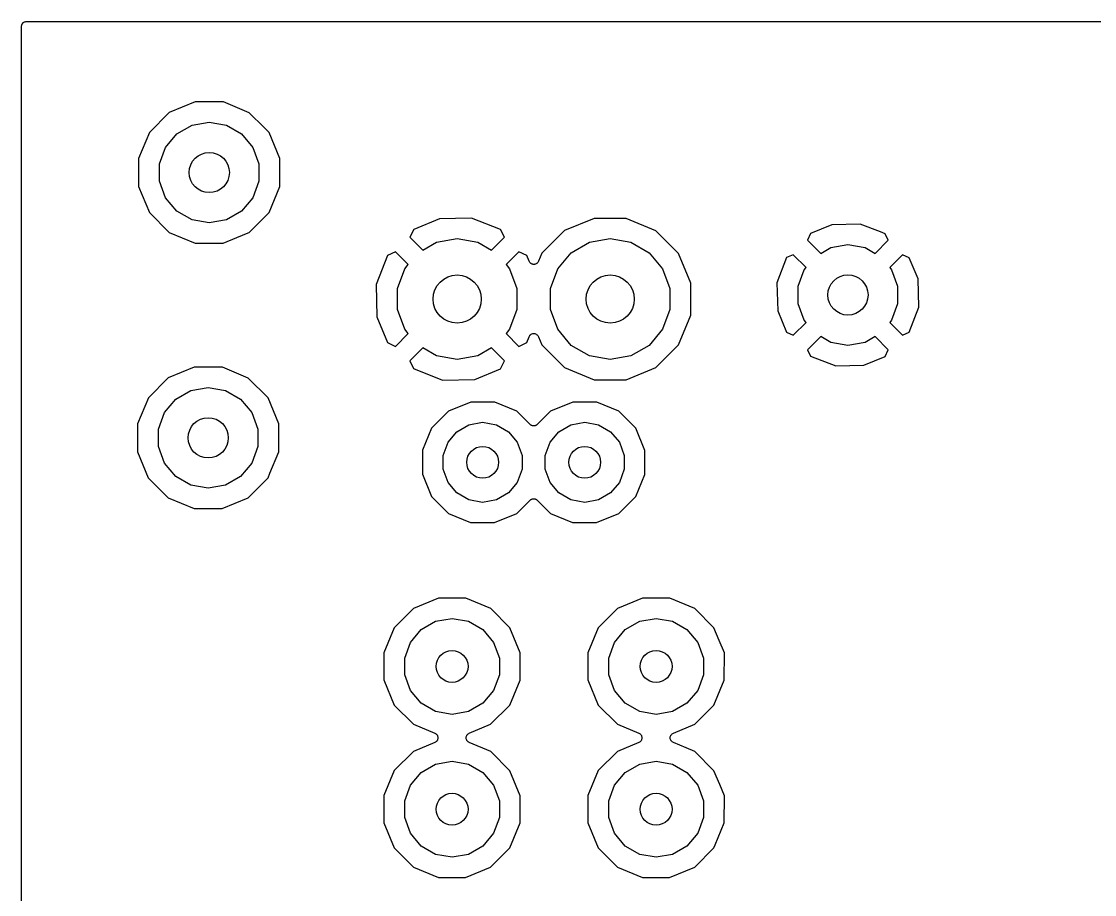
# Model space of a CAD drawing. Extents: x 74 to 224, y -146 to -46.
# Drawn here: x 175.46 to 202.18, y -67.91 to -46.18 of the extents above; entities that cross this region are included whole.
import ezdxf

# ---------------------------------------------------------------- set-up
doc = ezdxf.new("R2010")
doc.units = 0
doc.header["$MEASUREMENT"] = 0
doc.layers.add('BLACK', color=7, linetype='CONTINUOUS')

msp = doc.modelspace()

# ---------------------------------------------------------------- linework, layer by layer
at = {"layer": 'Black'}
for p, q in [((175.492, -46.2214), (175.5, -46.2142)), ((175.5, -46.2142), (175.507, -46.2057)), ((175.507, -46.2057), (175.517, -46.2002)), ((175.517, -46.2002), (175.525, -46.193)), ((175.525, -46.193), (175.536, -46.1892)), ((175.536, -46.1892), (175.546, -46.1837)), ((175.546, -46.1837), (175.557, -46.1817)), ((175.557, -46.1817), (175.567, -46.1779)), ((175.567, -46.1779), (175.578, -46.1779)), ((175.578, -46.1779), (175.589, -46.176)), ((175.589, -46.176), (203.966, -46.176)), ((175.462, -46.303), (175.464, -46.2921)), ((175.462, -50.3096), (175.462, -46.303)), ((175.464, -46.2809), (175.468, -46.2705)), ((175.464, -46.2921), (175.464, -46.2809)), ((175.468, -46.2705), (175.47, -46.2596)), ((175.47, -46.2596), (175.475, -46.2499)), ((175.475, -46.2499), (175.479, -46.2395)), ((175.479, -46.2395), (175.486, -46.231)), ((175.486, -46.231), (175.492, -46.2214)), ((179.789, -48.1784), (179.142, -48.4454)), ((180.488, -48.179), (179.789, -48.1784)), ((181.134, -48.4472), (180.488, -48.179)), ((179.142, -48.4454), (178.648, -48.9395)), ((181.505, -48.8192), (181.134, -48.4472)), ((179.33, -48.9754), (179.708, -48.7576)), ((179.708, -48.7576), (180.137, -48.6819)), ((180.137, -48.6819), (180.566, -48.7576)), ((180.566, -48.7576), (180.943, -48.9754)), ((181.628, -48.9421), (181.505, -48.8192)), ((178.648, -48.9395), (178.379, -49.5852)), ((179.05, -49.3092), (179.33, -48.9754)), ((180.943, -48.9754), (181.223, -49.3092)), ((181.895, -49.5883), (181.628, -48.9421)), ((178.901, -49.7186), (179.05, -49.3092)), ((181.223, -49.3092), (181.372, -49.7186)), ((178.379, -49.5852), (178.379, -50.2845)), ((181.894, -50.2876), (181.895, -49.5883)), ((178.901, -50.1542), (178.901, -49.7186)), ((181.372, -49.7186), (181.372, -50.1542)), ((179.05, -50.5636), (178.901, -50.1542)), ((181.372, -50.1542), (181.223, -50.5636)), ((175.462, -52.7022), (175.462, -50.3096)), ((178.379, -50.2845), (178.646, -50.9307)), ((181.626, -50.9333), (181.894, -50.2876)), ((179.33, -50.8974), (179.05, -50.5636)), ((181.223, -50.5636), (180.943, -50.8974)), ((178.646, -50.9307), (179.14, -51.4256)), ((179.708, -51.1152), (179.33, -50.8974)), ((180.943, -50.8974), (180.566, -51.1152)), ((181.131, -51.4274), (181.626, -50.9333)), ((180.137, -51.1909), (179.708, -51.1152)), ((180.566, -51.1152), (180.137, -51.1909)), ((185.87, -51.0862), (185.227, -51.3526)), ((186.67, -51.0709), (185.87, -51.0862)), ((187.392, -51.3538), (186.67, -51.0709)), ((189.721, -51.0778), (188.983, -51.3828)), ((190.52, -51.0785), (189.721, -51.0778)), ((191.258, -51.3848), (190.52, -51.0785)), ((195.639, -51.2368), (195.109, -51.4564)), ((196.339, -51.218), (195.639, -51.2368)), ((196.852, -51.4143), (196.339, -51.218)), ((179.14, -51.4256), (179.786, -51.6938)), ((180.485, -51.6944), (181.065, -51.4547)), ((181.065, -51.4547), (181.131, -51.4274)), ((185.227, -51.3526), (185.129, -51.5471)), ((185.129, -51.5471), (185.451, -51.8691)), ((187.167, -51.8691), (187.489, -51.5471)), ((187.489, -51.5471), (187.392, -51.3538)), ((188.983, -51.3828), (188.418, -51.9471)), ((191.613, -51.741), (191.258, -51.3848)), ((195.109, -51.4564), (195.035, -51.623)), ((196.967, -51.4582), (196.852, -51.4143)), ((197.039, -51.623), (196.967, -51.4582)), ((179.786, -51.6938), (180.485, -51.6944)), ((185.451, -51.8691), (185.794, -51.6712)), ((185.794, -51.6712), (186.309, -51.5804)), ((186.309, -51.5804), (186.824, -51.6712)), ((186.824, -51.6712), (187.167, -51.8691)), ((189.151, -51.9326), (189.604, -51.6712)), ((189.604, -51.6712), (190.119, -51.5804)), ((190.119, -51.5804), (190.634, -51.6712)), ((190.634, -51.6712), (191.087, -51.9326)), ((191.822, -51.9501), (191.613, -51.741)), ((195.035, -51.623), (195.361, -51.9485)), ((195.361, -51.9485), (195.608, -51.8056)), ((195.608, -51.8056), (196.037, -51.7299)), ((196.037, -51.7299), (196.466, -51.8056)), ((196.466, -51.8056), (196.714, -51.9485)), ((196.714, -51.9485), (197.039, -51.623)), ((184.577, -52.0032), (184.294, -52.725)), ((184.77, -51.9063), (184.577, -52.0032)), ((185.093, -52.2289), (184.77, -51.9063)), ((187.848, -51.9063), (187.525, -52.2289)), ((188.042, -52.0038), (187.848, -51.9063)), ((188.101, -52.1451), (188.042, -52.0038)), ((188.418, -51.9471), (188.336, -52.1452)), ((188.815, -52.3332), (189.151, -51.9326)), ((191.087, -51.9326), (191.423, -52.3332)), ((192.127, -52.6884), (191.822, -51.9501)), ((194.511, -52.055), (194.271, -52.6821)), ((194.676, -51.9822), (194.511, -52.055)), ((194.996, -52.3028), (194.676, -51.9822)), ((197.399, -51.9822), (197.078, -52.3028)), ((197.565, -52.0558), (197.399, -51.9822)), ((197.688, -52.3533), (197.565, -52.0558)), ((184.826, -52.8246), (185.005, -52.3332)), ((185.005, -52.3332), (185.093, -52.2289)), ((187.525, -52.2289), (187.613, -52.3332)), ((187.613, -52.3332), (187.792, -52.8246)), ((188.11, -52.1591), (188.101, -52.1451)), ((188.117, -52.1737), (188.11, -52.1591)), ((188.122, -52.1776), (188.117, -52.1737)), ((188.125, -52.1823), (188.122, -52.1776)), ((188.138, -52.1924), (188.125, -52.1823)), ((188.15, -52.2036), (188.138, -52.1924)), ((188.155, -52.2057), (188.15, -52.2036)), ((188.16, -52.2092), (188.155, -52.2057)), ((188.175, -52.2141), (188.16, -52.2092)), ((188.191, -52.2205), (188.175, -52.2141)), ((188.196, -52.2207), (188.191, -52.2205)), ((188.202, -52.2224), (188.196, -52.2207)), ((188.218, -52.2217), (188.202, -52.2224)), ((188.235, -52.2224), (188.218, -52.2217)), ((188.24, -52.2207), (188.235, -52.2224)), ((188.246, -52.2205), (188.24, -52.2207)), ((188.261, -52.2142), (188.246, -52.2205)), ((188.277, -52.2092), (188.261, -52.2142)), ((188.281, -52.2058), (188.277, -52.2092)), ((188.287, -52.2036), (188.281, -52.2058)), ((188.299, -52.1924), (188.287, -52.2036)), ((188.312, -52.1824), (188.299, -52.1924)), ((188.315, -52.1776), (188.312, -52.1824)), ((188.319, -52.1738), (188.315, -52.1776)), ((188.327, -52.1591), (188.319, -52.1738)), ((188.336, -52.1452), (188.327, -52.1591)), ((188.636, -52.8246), (188.815, -52.3332)), ((191.423, -52.3332), (191.602, -52.8246)), ((194.802, -52.7666), (194.951, -52.3572)), ((194.951, -52.3572), (194.996, -52.3028)), ((197.078, -52.3028), (197.124, -52.3572)), ((197.124, -52.3572), (197.273, -52.7666)), ((197.785, -52.5859), (197.688, -52.3533)), ((197.804, -53.2867), (197.785, -52.5859)), ((175.462, -54.5999), (175.462, -52.7022)), ((184.294, -52.725), (184.309, -53.5249)), ((184.826, -53.3474), (184.826, -52.8246)), ((187.792, -52.8246), (187.792, -53.3474)), ((188.636, -53.3474), (188.636, -52.8246)), ((191.602, -52.8246), (191.602, -53.3474)), ((192.127, -53.4871), (192.127, -52.6884)), ((194.271, -52.6821), (194.29, -53.3829)), ((194.802, -53.2022), (194.802, -52.7666)), ((197.273, -52.7666), (197.273, -53.2022)), ((185.005, -53.8388), (184.826, -53.3474)), ((187.792, -53.3474), (187.613, -53.8388)), ((188.815, -53.8388), (188.636, -53.3474)), ((191.602, -53.3474), (191.423, -53.8388)), ((194.29, -53.3829), (194.509, -53.913)), ((194.951, -53.6116), (194.802, -53.2022)), ((197.273, -53.2022), (197.124, -53.6116)), ((197.563, -53.9138), (197.804, -53.2867)), ((184.309, -53.5249), (184.576, -54.1682)), ((191.82, -54.2248), (192.127, -53.4871)), ((194.676, -53.9866), (194.996, -53.666)), ((194.996, -53.666), (194.951, -53.6116)), ((197.124, -53.6116), (197.078, -53.666)), ((197.078, -53.666), (197.399, -53.9866)), ((184.77, -54.2657), (185.093, -53.9431)), ((185.093, -53.9431), (185.005, -53.8388)), ((187.613, -53.8388), (187.525, -53.9431)), ((187.525, -53.9431), (187.848, -54.2657)), ((188.135, -53.9757), (188.148, -53.9637)), ((188.148, -53.9637), (188.152, -53.962)), ((188.152, -53.962), (188.155, -53.9593)), ((188.155, -53.9593), (188.172, -53.9536)), ((188.172, -53.9536), (188.189, -53.9468)), ((188.189, -53.9468), (188.193, -53.9466)), ((188.193, -53.9466), (188.197, -53.9452)), ((188.197, -53.9452), (188.215, -53.9457)), ((188.215, -53.9457), (188.233, -53.9449)), ((188.233, -53.9449), (188.237, -53.9462)), ((188.237, -53.9462), (188.241, -53.9463)), ((188.241, -53.9463), (188.258, -53.9528)), ((188.258, -53.9528), (188.275, -53.9582)), ((188.275, -53.9582), (188.278, -53.9609)), ((188.278, -53.9609), (188.282, -53.9624)), ((188.282, -53.9624), (188.296, -53.9742)), ((189.151, -54.2394), (188.815, -53.8388)), ((191.423, -53.8388), (191.087, -54.2394)), ((194.509, -53.913), (194.676, -53.9866)), ((197.399, -53.9866), (197.563, -53.9138)), ((184.576, -54.1682), (184.77, -54.2657)), ((187.848, -54.2657), (188.041, -54.1688)), ((188.041, -54.1688), (188.098, -54.0245)), ((188.098, -54.0245), (188.107, -54.0092)), ((188.107, -54.0092), (188.115, -53.9934)), ((188.115, -53.9934), (188.118, -53.9905)), ((188.118, -53.9905), (188.121, -53.9868)), ((188.121, -53.9868), (188.135, -53.9757)), ((188.296, -53.9742), (188.31, -53.9851)), ((188.31, -53.9851), (188.312, -53.9887)), ((188.312, -53.9887), (188.315, -53.9916)), ((188.315, -53.9916), (188.324, -54.0073)), ((188.324, -54.0073), (188.333, -54.0223)), ((188.333, -54.0223), (188.416, -54.2219)), ((188.416, -54.2219), (188.98, -54.7872)), ((191.255, -54.7892), (191.817, -54.2276)), ((191.817, -54.2276), (191.82, -54.2248)), ((191.817, -54.2276), (191.817, -54.2276)), ((191.817, -54.2276), (191.817, -54.2276)), ((195.361, -54.0203), (195.035, -54.3458)), ((195.608, -54.1632), (195.361, -54.0203)), ((196.037, -54.2389), (195.608, -54.1632)), ((196.466, -54.1632), (196.037, -54.2389)), ((196.714, -54.0203), (196.466, -54.1632)), ((197.039, -54.3458), (196.714, -54.0203)), ((185.451, -54.3029), (185.129, -54.6249)), ((185.794, -54.5008), (185.451, -54.3029)), ((187.167, -54.3029), (186.824, -54.5008)), ((187.489, -54.6249), (187.167, -54.3029)), ((189.604, -54.5008), (189.151, -54.2394)), ((191.087, -54.2394), (190.634, -54.5008)), ((195.035, -54.3458), (195.108, -54.5106)), ((196.966, -54.5124), (197.039, -54.3458)), ((175.462, -56.9136), (175.462, -54.5999)), ((185.129, -54.6249), (185.226, -54.8182)), ((186.309, -54.5916), (185.794, -54.5008)), ((186.824, -54.5008), (186.309, -54.5916)), ((187.391, -54.8194), (187.489, -54.6249)), ((190.119, -54.5916), (189.604, -54.5008)), ((190.634, -54.5008), (190.119, -54.5916)), ((195.108, -54.5106), (195.735, -54.7508)), ((195.735, -54.7508), (196.436, -54.732)), ((196.436, -54.732), (196.966, -54.5124)), ((179.763, -54.7824), (179.117, -55.0494)), ((180.463, -54.783), (179.763, -54.7824)), ((181.108, -55.0512), (180.463, -54.783)), ((185.226, -54.8182), (185.948, -55.1011)), ((186.748, -55.0858), (187.391, -54.8194)), ((188.98, -54.7872), (189.718, -55.0935)), ((190.517, -55.0942), (191.255, -54.7892)), ((179.117, -55.0494), (178.622, -55.5435)), ((179.682, -55.3616), (180.111, -55.2859)), ((180.111, -55.2859), (180.54, -55.3616)), ((181.602, -55.5461), (181.108, -55.0512)), ((185.948, -55.1011), (186.748, -55.0858)), ((189.718, -55.0935), (190.517, -55.0942)), ((178.622, -55.5435), (178.354, -56.1892)), ((179.305, -55.5794), (179.682, -55.3616)), ((180.54, -55.3616), (180.918, -55.5794)), ((181.869, -56.1923), (181.602, -55.5461)), ((179.025, -55.9132), (179.305, -55.5794)), ((180.918, -55.5794), (181.198, -55.9132)), ((186.647, -55.6496), (186.095, -55.8775)), ((187.244, -55.6501), (186.647, -55.6496)), ((187.795, -55.8789), (187.244, -55.6501)), ((189.187, -55.6496), (188.635, -55.8775)), ((189.784, -55.6501), (189.187, -55.6496)), ((190.335, -55.8789), (189.784, -55.6501)), ((178.876, -56.3226), (179.025, -55.9132)), ((181.198, -55.9132), (181.347, -56.3226)), ((186.095, -55.8775), (185.673, -56.2991)), ((188.124, -56.2085), (187.795, -55.8789)), ((188.635, -55.8775), (188.304, -56.2087)), ((190.757, -56.3013), (190.335, -55.8789)), ((178.354, -56.1892), (178.353, -56.8885)), ((178.876, -56.7582), (178.876, -56.3226)), ((181.347, -56.3226), (181.347, -56.7582)), ((181.869, -56.8916), (181.869, -56.1923)), ((185.673, -56.2991), (185.444, -56.8503)), ((186.304, -56.387), (186.603, -56.2141)), ((186.603, -56.2141), (186.944, -56.154)), ((186.944, -56.154), (187.285, -56.2141)), ((187.285, -56.2141), (187.584, -56.387)), ((188.133, -56.2149), (188.124, -56.2085)), ((188.141, -56.2228), (188.133, -56.2149)), ((188.151, -56.2275), (188.141, -56.2228)), ((188.16, -56.2339), (188.151, -56.2275)), ((188.171, -56.2367), (188.16, -56.2339)), ((188.181, -56.2415), (188.171, -56.2367)), ((188.192, -56.2424), (188.181, -56.2415)), ((188.203, -56.2453), (188.192, -56.2424)), ((188.214, -56.2444), (188.203, -56.2453)), ((188.225, -56.2453), (188.214, -56.2444)), ((188.235, -56.2425), (188.225, -56.2453)), ((188.247, -56.2415), (188.235, -56.2425)), ((188.257, -56.2368), (188.247, -56.2415)), ((188.267, -56.234), (188.257, -56.2368)), ((188.276, -56.2276), (188.267, -56.234)), ((188.287, -56.2229), (188.276, -56.2276)), ((188.294, -56.2151), (188.287, -56.2229)), ((188.304, -56.2087), (188.294, -56.2151)), ((188.844, -56.387), (189.143, -56.2141)), ((189.143, -56.2141), (189.484, -56.154)), ((189.484, -56.154), (189.825, -56.2141)), ((189.825, -56.2141), (190.124, -56.387)), ((190.984, -56.8529), (190.757, -56.3013)), ((186.081, -56.652), (186.304, -56.387)), ((187.584, -56.387), (187.807, -56.652)), ((188.621, -56.652), (188.844, -56.387)), ((190.124, -56.387), (190.347, -56.652)), ((178.353, -56.8885), (178.62, -57.5347)), ((179.025, -57.1676), (178.876, -56.7582)), ((181.347, -56.7582), (181.198, -57.1676)), ((181.648, -57.4235), (181.869, -56.8916)), ((185.444, -56.8503), (185.444, -57.4471)), ((185.963, -56.977), (186.081, -56.652)), ((187.807, -56.652), (187.925, -56.977)), ((188.503, -56.977), (188.621, -56.652)), ((190.347, -56.652), (190.465, -56.977)), ((190.984, -57.4497), (190.984, -56.8529)), ((175.462, -59.6364), (175.462, -56.9136)), ((179.305, -57.5014), (179.025, -57.1676)), ((181.198, -57.1676), (180.918, -57.5014)), ((185.963, -57.3229), (185.963, -56.977)), ((187.925, -56.977), (187.925, -57.3229)), ((188.503, -57.3229), (188.503, -56.977)), ((190.465, -56.977), (190.465, -57.3229)), ((181.601, -57.5373), (181.648, -57.4235)), ((186.081, -57.648), (185.963, -57.3229)), ((187.925, -57.3229), (187.807, -57.648)), ((188.621, -57.648), (188.503, -57.3229)), ((190.465, -57.3229), (190.347, -57.648)), ((178.62, -57.5347), (179.114, -58.0296)), ((179.682, -57.7192), (179.305, -57.5014)), ((180.918, -57.5014), (180.54, -57.7192)), ((181.106, -58.0314), (181.601, -57.5373)), ((185.444, -57.4471), (185.671, -57.9987)), ((186.304, -57.913), (186.081, -57.648)), ((187.807, -57.648), (187.584, -57.913)), ((188.844, -57.913), (188.621, -57.648)), ((190.347, -57.648), (190.124, -57.913)), ((190.755, -58.0009), (190.984, -57.4497)), ((180.111, -57.7949), (179.682, -57.7192)), ((180.54, -57.7192), (180.111, -57.7949)), ((186.603, -58.0859), (186.304, -57.913)), ((187.584, -57.913), (187.285, -58.0859)), ((189.143, -58.0859), (188.844, -57.913)), ((190.124, -57.913), (189.825, -58.0859)), ((179.114, -58.0296), (179.76, -58.2978)), ((180.459, -58.2984), (181.106, -58.0314)), ((185.671, -57.9987), (186.093, -58.4211)), ((186.944, -58.146), (186.603, -58.0859)), ((187.285, -58.0859), (186.944, -58.146)), ((187.793, -58.4225), (188.124, -58.0913)), ((188.124, -58.0913), (188.134, -58.0849)), ((188.134, -58.0849), (188.141, -58.0771)), ((188.141, -58.0771), (188.152, -58.0724)), ((188.152, -58.0724), (188.161, -58.066)), ((188.161, -58.066), (188.171, -58.0632)), ((188.171, -58.0632), (188.181, -58.0585)), ((188.181, -58.0585), (188.193, -58.0575)), ((188.193, -58.0575), (188.203, -58.0547)), ((188.203, -58.0547), (188.214, -58.0556)), ((188.214, -58.0556), (188.225, -58.0547)), ((188.225, -58.0547), (188.236, -58.0576)), ((188.236, -58.0576), (188.247, -58.0585)), ((188.247, -58.0585), (188.257, -58.0632)), ((188.257, -58.0632), (188.268, -58.0661)), ((188.268, -58.0661), (188.277, -58.0725)), ((188.277, -58.0725), (188.287, -58.0772)), ((188.287, -58.0772), (188.295, -58.0851)), ((188.295, -58.0851), (188.304, -58.0915)), ((188.304, -58.0915), (188.633, -58.4211)), ((189.484, -58.146), (189.143, -58.0859)), ((189.825, -58.0859), (189.484, -58.146)), ((190.339, -58.4164), (190.755, -58.0009)), ((179.76, -58.2978), (180.459, -58.2984)), ((186.093, -58.4211), (186.644, -58.6499)), ((187.241, -58.6504), (187.793, -58.4225)), ((188.633, -58.4211), (189.184, -58.6499)), ((189.781, -58.6504), (190.333, -58.4225)), ((190.333, -58.4225), (190.339, -58.4164)), ((190.339, -58.4164), (190.339, -58.4164)), ((186.644, -58.6499), (187.241, -58.6504)), ((189.184, -58.6499), (189.781, -58.6504)), ((175.462, -62.5915), (175.462, -59.6364)), ((185.846, -60.5311), (185.221, -60.7891)), ((186.521, -60.5317), (185.846, -60.5311)), ((187.145, -60.7908), (186.521, -60.5317)), ((190.926, -60.5311), (190.301, -60.7891)), ((191.601, -60.5317), (190.926, -60.5311)), ((192.225, -60.7908), (191.601, -60.5317)), ((185.221, -60.7891), (184.743, -61.2665)), ((187.623, -61.2691), (187.145, -60.7908)), ((190.301, -60.7891), (189.823, -61.2665)), ((192.703, -61.2691), (192.225, -60.7908)), ((185.414, -61.3144), (185.773, -61.1069)), ((185.773, -61.1069), (186.182, -61.0348)), ((186.182, -61.0348), (186.591, -61.1069)), ((186.591, -61.1069), (186.95, -61.3144)), ((190.494, -61.3144), (190.853, -61.1069)), ((190.853, -61.1069), (191.262, -61.0348)), ((191.262, -61.0348), (191.671, -61.1069)), ((191.671, -61.1069), (192.03, -61.3144)), ((184.743, -61.2665), (184.484, -61.8906)), ((185.147, -61.6324), (185.414, -61.3144)), ((186.95, -61.3144), (187.217, -61.6324)), ((187.881, -61.8936), (187.623, -61.2691)), ((189.823, -61.2665), (189.564, -61.8906)), ((190.227, -61.6324), (190.494, -61.3144)), ((192.03, -61.3144), (192.297, -61.6324)), ((192.832, -61.5826), (192.703, -61.2691)), ((185.005, -62.0225), (185.147, -61.6324)), ((187.217, -61.6324), (187.359, -62.0225)), ((190.085, -62.0225), (190.227, -61.6324)), ((192.297, -61.6324), (192.439, -62.0225)), ((192.961, -61.8936), (192.832, -61.5826)), ((184.484, -61.8906), (184.483, -62.5664)), ((187.88, -62.5694), (187.881, -61.8936)), ((189.564, -61.8906), (189.563, -62.5664)), ((192.96, -62.5694), (192.961, -61.8936)), ((185.005, -62.4375), (185.005, -62.0225)), ((187.359, -62.0225), (187.359, -62.4375)), ((190.085, -62.4375), (190.085, -62.0225)), ((192.439, -62.0225), (192.439, -62.4375)), ((185.147, -62.8276), (185.005, -62.4375)), ((187.359, -62.4375), (187.217, -62.8276)), ((190.227, -62.8276), (190.085, -62.4375)), ((192.439, -62.4375), (192.297, -62.8276)), ((175.462, -71.1122), (175.462, -62.5915)), ((184.483, -62.5664), (184.741, -63.1909)), ((187.621, -63.1934), (187.88, -62.5694)), ((189.563, -62.5664), (189.821, -63.1909)), ((192.701, -63.1934), (192.96, -62.5694)), ((185.414, -63.1456), (185.147, -62.8276)), ((187.217, -62.8276), (186.95, -63.1456)), ((190.494, -63.1456), (190.227, -62.8276)), ((192.297, -62.8276), (192.03, -63.1456)), ((184.741, -63.1909), (185.219, -63.6692)), ((185.773, -63.3531), (185.414, -63.1456)), ((186.95, -63.1456), (186.591, -63.3531)), ((187.143, -63.6709), (187.621, -63.1934)), ((189.821, -63.1909), (190.299, -63.6692)), ((190.853, -63.3531), (190.494, -63.1456)), ((192.03, -63.1456), (191.671, -63.3531)), ((192.223, -63.6709), (192.701, -63.1934)), ((186.182, -63.4252), (185.773, -63.3531)), ((186.591, -63.3531), (186.182, -63.4252)), ((191.262, -63.4252), (190.853, -63.3531)), ((191.671, -63.3531), (191.262, -63.4252)), ((185.219, -63.6692), (185.753, -63.8909)), ((186.612, -63.8904), (187.143, -63.6709)), ((190.299, -63.6692), (190.833, -63.8909)), ((191.692, -63.8904), (192.223, -63.6709)), ((185.753, -63.8909), (185.767, -63.8999)), ((185.781, -64.109), (185.766, -64.1167)), ((185.767, -63.8999), (185.781, -63.9075)), ((185.781, -63.9075), (185.785, -63.9117)), ((185.785, -64.1049), (185.781, -64.109)), ((185.785, -63.9117), (185.79, -63.9147)), ((185.79, -64.1019), (185.785, -64.1049)), ((185.79, -63.9147), (185.8, -63.9278)), ((185.8, -64.0888), (185.79, -64.1019)), ((185.8, -63.9278), (185.811, -63.9401)), ((185.811, -64.0766), (185.8, -64.0888)), ((185.811, -63.9401), (185.813, -63.9452)), ((185.813, -64.0714), (185.811, -64.0766)), ((185.813, -63.9452), (185.817, -63.9497)), ((185.816, -64.067), (185.813, -64.0714)), ((185.821, -64.0512), (185.816, -64.067)), ((185.817, -63.9497), (185.822, -63.9655)), ((185.828, -64.0358), (185.821, -64.0512)), ((185.822, -63.9655), (185.828, -63.9808)), ((185.828, -63.9808), (185.828, -63.9864)), ((185.828, -63.9864), (185.83, -63.9918)), ((185.83, -64.0249), (185.828, -64.0302)), ((185.828, -64.0302), (185.828, -64.0358)), ((185.83, -63.9918), (185.829, -64.0083)), ((185.829, -64.0083), (185.83, -64.0249)), ((186.534, -63.9911), (186.536, -63.9858)), ((186.535, -64.0077), (186.534, -63.9911)), ((186.534, -64.0242), (186.535, -64.0077)), ((186.536, -64.0296), (186.534, -64.0242)), ((186.536, -63.9802), (186.543, -63.9648)), ((186.536, -63.9858), (186.536, -63.9802)), ((186.536, -64.0352), (186.536, -64.0296)), ((186.542, -64.0505), (186.536, -64.0352)), ((186.547, -64.0663), (186.542, -64.0505)), ((186.543, -63.9648), (186.548, -63.949)), ((186.551, -64.0708), (186.547, -64.0663)), ((186.548, -63.949), (186.551, -63.9446)), ((186.551, -63.9446), (186.553, -63.9394)), ((186.553, -64.0759), (186.551, -64.0708)), ((186.553, -63.9394), (186.564, -63.9272)), ((186.564, -64.0882), (186.553, -64.0759)), ((186.564, -63.9272), (186.574, -63.9141)), ((186.574, -64.1013), (186.564, -64.0882)), ((186.574, -63.9141), (186.579, -63.9111)), ((186.579, -64.1043), (186.574, -64.1013)), ((186.579, -63.9111), (186.583, -63.907)), ((186.583, -64.1085), (186.579, -64.1043)), ((186.583, -63.907), (186.598, -63.8993)), ((186.597, -64.1161), (186.583, -64.1085)), ((186.598, -63.8993), (186.612, -63.8904)), ((190.833, -63.8909), (190.847, -63.8999)), ((190.861, -64.109), (190.846, -64.1167)), ((190.847, -63.8999), (190.861, -63.9075)), ((190.861, -63.9075), (190.865, -63.9117)), ((190.865, -64.1049), (190.861, -64.109)), ((190.865, -63.9117), (190.87, -63.9147)), ((190.87, -64.1019), (190.865, -64.1049)), ((190.87, -63.9147), (190.88, -63.9278)), ((190.88, -64.0888), (190.87, -64.1019)), ((190.88, -63.9278), (190.891, -63.9401)), ((190.891, -64.0766), (190.88, -64.0888)), ((190.891, -63.9401), (190.893, -63.9452)), ((190.893, -64.0714), (190.891, -64.0766)), ((190.893, -63.9452), (190.897, -63.9497)), ((190.896, -64.067), (190.893, -64.0714)), ((190.901, -64.0512), (190.896, -64.067)), ((190.897, -63.9497), (190.902, -63.9655)), ((190.908, -64.0358), (190.901, -64.0512)), ((190.902, -63.9655), (190.908, -63.9808)), ((190.908, -63.9808), (190.908, -63.9864)), ((190.908, -63.9864), (190.91, -63.9918)), ((190.91, -64.0249), (190.908, -64.0302)), ((190.908, -64.0302), (190.908, -64.0358)), ((190.91, -63.9918), (190.909, -64.0083)), ((190.909, -64.0083), (190.91, -64.0249)), ((191.614, -63.9911), (191.616, -63.9858)), ((191.615, -64.0077), (191.614, -63.9911)), ((191.614, -64.0242), (191.615, -64.0077)), ((191.616, -64.0296), (191.614, -64.0242)), ((191.616, -63.9802), (191.623, -63.9648)), ((191.616, -63.9858), (191.616, -63.9802)), ((191.616, -64.0352), (191.616, -64.0296)), ((191.622, -64.0505), (191.616, -64.0352)), ((191.627, -64.0663), (191.622, -64.0505)), ((191.623, -63.9648), (191.628, -63.949)), ((191.631, -64.0708), (191.627, -64.0663)), ((191.628, -63.949), (191.631, -63.9446)), ((191.631, -63.9446), (191.633, -63.9394)), ((191.633, -64.0759), (191.631, -64.0708)), ((191.633, -63.9394), (191.644, -63.9272)), ((191.644, -64.0882), (191.633, -64.0759)), ((191.644, -63.9272), (191.654, -63.9141)), ((191.654, -64.1013), (191.644, -64.0882)), ((191.654, -63.9141), (191.659, -63.9111)), ((191.659, -64.1043), (191.654, -64.1013)), ((191.659, -63.9111), (191.663, -63.907)), ((191.663, -64.1085), (191.659, -64.1043)), ((191.663, -63.907), (191.678, -63.8993)), ((191.677, -64.1161), (191.663, -64.1085)), ((191.678, -63.8993), (191.692, -63.8904)), ((185.221, -64.3451), (184.743, -64.8225)), ((185.752, -64.1256), (185.221, -64.3451)), ((185.766, -64.1167), (185.752, -64.1256)), ((186.611, -64.1251), (186.597, -64.1161)), ((187.145, -64.3468), (186.611, -64.1251)), ((187.623, -64.8251), (187.145, -64.3468)), ((190.301, -64.3451), (189.823, -64.8225)), ((190.832, -64.1256), (190.301, -64.3451)), ((190.846, -64.1167), (190.832, -64.1256)), ((191.691, -64.1251), (191.677, -64.1161)), ((192.01, -64.2573), (191.691, -64.1251)), ((192.225, -64.3468), (192.01, -64.2573)), ((192.703, -64.8251), (192.225, -64.3468)), ((185.773, -64.6629), (186.182, -64.5908)), ((186.182, -64.5908), (186.591, -64.6629)), ((190.853, -64.6629), (191.262, -64.5908)), ((191.262, -64.5908), (191.671, -64.6629)), ((184.743, -64.8225), (184.484, -65.4466)), ((185.147, -65.1884), (185.414, -64.8704)), ((185.414, -64.8704), (185.773, -64.6629)), ((186.591, -64.6629), (186.95, -64.8704)), ((186.95, -64.8704), (187.217, -65.1884)), ((187.881, -65.4496), (187.623, -64.8251)), ((189.823, -64.8225), (189.564, -65.4466)), ((190.227, -65.1884), (190.494, -64.8704)), ((190.494, -64.8704), (190.853, -64.6629)), ((191.671, -64.6629), (192.03, -64.8704)), ((192.03, -64.8704), (192.297, -65.1884)), ((192.845, -65.1689), (192.703, -64.8251)), ((192.961, -65.4496), (192.845, -65.1689)), ((184.484, -65.4466), (184.483, -66.1224)), ((185.005, -65.5785), (185.147, -65.1884)), ((187.217, -65.1884), (187.359, -65.5785)), ((187.88, -66.1254), (187.881, -65.4496)), ((189.564, -65.4466), (189.563, -66.1224)), ((190.085, -65.5785), (190.227, -65.1884)), ((192.297, -65.1884), (192.439, -65.5785)), ((192.96, -66.1254), (192.961, -65.4496)), ((185.005, -65.9935), (185.005, -65.5785)), ((187.359, -65.5785), (187.359, -65.9935)), ((190.085, -65.9935), (190.085, -65.5785)), ((192.439, -65.5785), (192.439, -65.9935)), ((184.483, -66.1224), (184.741, -66.7469)), ((185.147, -66.3836), (185.005, -65.9935)), ((187.359, -65.9935), (187.217, -66.3836)), ((187.621, -66.7494), (187.88, -66.1254)), ((189.563, -66.1224), (189.821, -66.7469)), ((190.227, -66.3836), (190.085, -65.9935)), ((192.439, -65.9935), (192.297, -66.3836)), ((192.733, -66.6721), (192.96, -66.1254)), ((185.414, -66.7016), (185.147, -66.3836)), ((187.217, -66.3836), (186.95, -66.7016)), ((190.494, -66.7016), (190.227, -66.3836)), ((192.297, -66.3836), (192.03, -66.7016)), ((184.741, -66.7469), (185.219, -67.2252)), ((185.773, -66.9091), (185.414, -66.7016)), ((186.95, -66.7016), (186.591, -66.9091)), ((187.143, -67.2269), (187.621, -66.7494)), ((189.821, -66.7469), (190.299, -67.2252)), ((190.853, -66.9091), (190.494, -66.7016)), ((192.03, -66.7016), (191.671, -66.9091)), ((192.223, -67.2269), (192.701, -66.7494)), ((192.701, -66.7494), (192.733, -66.6721)), ((186.182, -66.9812), (185.773, -66.9091)), ((186.591, -66.9091), (186.182, -66.9812)), ((191.262, -66.9812), (190.853, -66.9091)), ((191.671, -66.9091), (191.262, -66.9812)), ((185.219, -67.2252), (185.843, -67.4843)), ((186.518, -67.4849), (187.143, -67.2269)), ((190.299, -67.2252), (190.923, -67.4843)), ((191.598, -67.4849), (192.223, -67.2269)), ((185.843, -67.4843), (186.518, -67.4849)), ((190.923, -67.4843), (191.598, -67.4849))]:
    msp.add_line(p, q, dxfattribs=at)
for centre, radius in [((180.137, -49.9364), 0.5004), ((186.309, -53.086), 0.5994), ((190.119, -53.086), 0.5994), ((196.037, -52.9844), 0.5004), ((180.111, -56.5404), 0.5004), ((186.944, -57.15), 0.3969), ((189.484, -57.15), 0.3969), ((186.182, -62.23), 0.3969), ((191.262, -62.23), 0.3969), ((186.182, -65.786), 0.3969), ((191.262, -65.786), 0.3969)]:
    msp.add_circle(centre, radius, dxfattribs=at)

doc.saveas('drawing.dxf')
